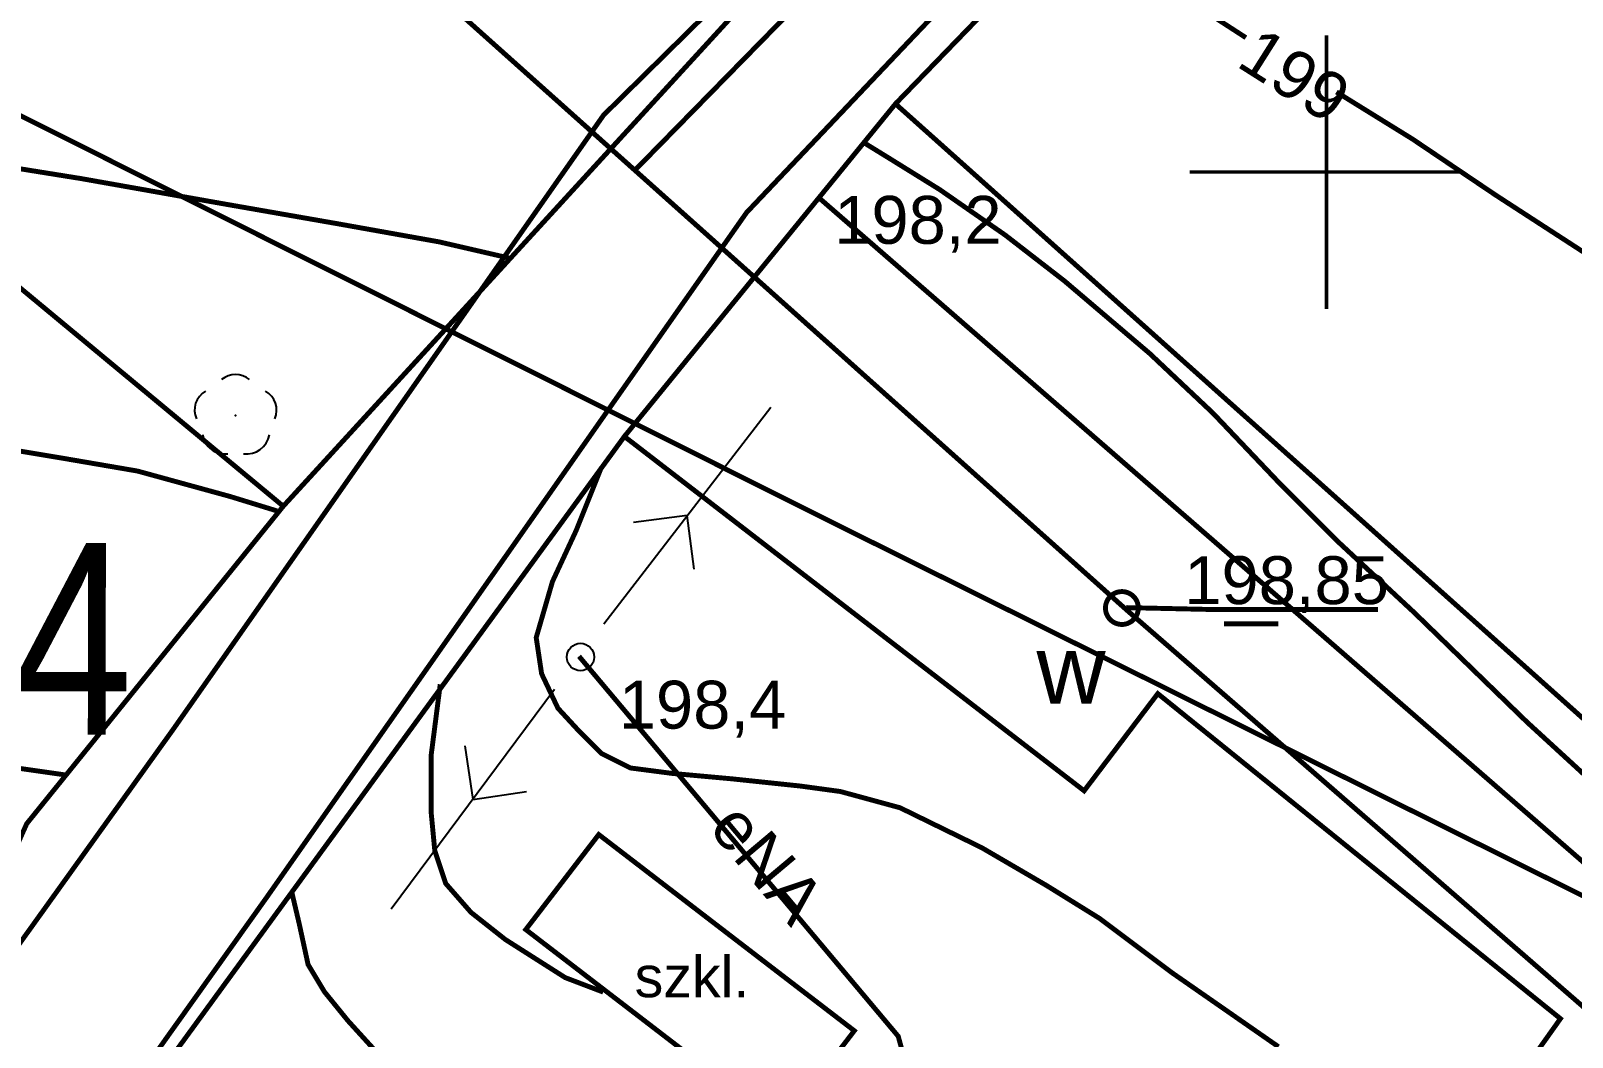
# Model space of a CAD drawing. Extents: x 7572697 to 7573818, y 5546684 to 5547005.
# Drawn here: x 7573226.33 to 7573254.49, y 5546784.19 to 5546802.58 of the extents above; entities that cross this region are included whole.
import ezdxf
from ezdxf.enums import TextEntityAlignment as Align

# ---------------------------------------------------------------- set-up
doc = ezdxf.new("R2010")
doc.units = 0
doc.header["$MEASUREMENT"] = 0
doc.linetypes.add('2', pattern=[1, 0.5, -0.5])
doc.styles.add('STYL_ARIAL', font='Arial', dxfattribs={"oblique": 0.1})

# ---------------------------------------------------------------- blocks, each defined once
blk = doc.blocks.new('516')
at = {"color": 0}
for p, q in [((3.25, 0), (2.55, 0.7)), ((0.75, 0), (5.75, 0)), ((2.55, -0.7), (3.25, 0))]:
    blk.add_line(p, q, dxfattribs=at)
blk = doc.blocks.new('510')
at = {"color": 0}
blk.add_circle((0, 0), 0.25, dxfattribs=at)
blk.add_circle((0, 0), 0.25, dxfattribs=at)
blk = doc.blocks.new('922')
at = {"color": 0}
for centre, radius, start, end in [((0, 0.35), 0.4, 50.114, 129.886), ((-0.35, 0.1), 0.4, 119.8482, 203.5195), ((0.35, 0.1), 0.4, 336.8845, 60.1518), ((-0.2, -0.3), 0.4, 187.477, 278.4788), ((0.2, -0.275), 0.425, 262.6459, 349.6289)]:
    blk.add_arc(centre, radius, start, end, dxfattribs=at)
blk.add_point((0, 0), dxfattribs=at)

msp = doc.modelspace()

# ---------------------------------------------------------------- linework, layer by layer
at = {"color": 5, "const_width": 0.09}
for points in [[(7573237.3646, 5546800.0321), (7573250.8415, 5546813.7794), (7573274.0191, 5546833.7952), (7573297.091, 5546853.5333), (7573317.3846, 5546871.3531)], [(7573199.83, 5546806.53), (7573208.5938, 5546825.7585), (7573246.3501, 5546791.9974), (7573275.3751, 5546766.7692), (7573286.8978, 5546756.7282), (7573305.899, 5546737.356)]]:
    msp.add_lwpolyline(points, dxfattribs=at)
at = {"color": 0, "linetype": '2', "const_width": 0.09}
for points in [[(7573227.0356, 5546781.6916), (7573230.6405, 5546786.7518), (7573237.3874, 5546796.3826), (7573239.4049, 5546799.2599), (7573242.4476, 5546802.468), (7573254.1157, 5546814.7116), (7573255.1873, 5546815.7501), (7573263.1909, 5546822.5962), (7573277.8489, 5546835.0052), (7573290.5422, 5546845.8399), (7573296.6938, 5546851.1646), (7573305.1208, 5546858.487)], [(7573209.0703, 5546765.499), (7573219.3891, 5546772.9404), (7573221.7372, 5546778.7943), (7573222.6434, 5546781.0499), (7573228.9273, 5546789.8142), (7573236.792, 5546801.0392), (7573250.2792, 5546814.3147)], [(7573241.2736, 5546800.1556), (7573241.2726, 5546800.157), (7573241.2716, 5546800.1585), (7573241.2707, 5546800.1599), (7573241.2699, 5546800.1615), (7573241.2691, 5546800.163), (7573241.2683, 5546800.1646), (7573241.2677, 5546800.1662), (7573241.267, 5546800.1678), (7573241.2664, 5546800.1695), (7573241.2659, 5546800.1711), (7573241.2655, 5546800.1728), (7573241.2651, 5546800.1745), (7573241.2647, 5546800.1762), (7573241.2645, 5546800.178), (7573241.2642, 5546800.1797), (7573241.2641, 5546800.1814), (7573241.264, 5546800.1832), (7573241.2639, 5546800.1849), (7573241.264, 5546800.1867), (7573241.2641, 5546800.1884), (7573241.2642, 5546800.1901), (7573241.2644, 5546800.1919), (7573241.2647, 5546800.1936), (7573241.265, 5546800.1953), (7573241.2654, 5546800.197), (7573241.2658, 5546800.1987), (7573241.2663, 5546800.2004), (7573241.2669, 5546800.202), (7573241.2675, 5546800.2037), (7573241.2682, 5546800.2053), (7573241.2689, 5546800.2069), (7573241.2697, 5546800.2084), (7573241.2705, 5546800.2099), (7573241.2714, 5546800.2114), (7573241.2724, 5546800.2129), (7573241.2734, 5546800.2143), (7573241.2744, 5546800.2157), (7573241.2755, 5546800.2171), (7573241.2767, 5546800.2184), (7573241.2778, 5546800.2197), (7573241.2791, 5546800.2209), (7573241.2803, 5546800.2221), (7573241.2817, 5546800.2233), (7573241.283, 5546800.2244), (7573241.2844, 5546800.2254), (7573241.2858, 5546800.2265), (7573241.2873, 5546800.2274), (7573241.2888, 5546800.2283), (7573241.2903, 5546800.2292), (7573241.2919, 5546800.23), (7573241.2934, 5546800.2307), (7573241.295, 5546800.2314), (7573241.2967, 5546800.232), (7573241.2983, 5546800.2326), (7573241.3, 5546800.2331), (7573241.3017, 5546800.2336), (7573241.3034, 5546800.234), (7573241.3051, 5546800.2343), (7573241.3068, 5546800.2346), (7573241.3085, 5546800.2348), (7573241.3103, 5546800.235), (7573241.312, 5546800.2351), (7573241.3138, 5546800.2351), (7573241.3155, 5546800.2351), (7573241.3172, 5546800.235), (7573241.319, 5546800.2349), (7573241.3207, 5546800.2347), (7573241.3224, 5546800.2344), (7573241.3241, 5546800.2341), (7573241.3259, 5546800.2337), (7573241.3275, 5546800.2332), (7573241.3292, 5546800.2327), (7573241.3309, 5546800.2322), (7573241.3325, 5546800.2315), (7573241.3341, 5546800.2309), (7573241.3357, 5546800.2301), (7573241.3372, 5546800.2293), (7573241.3388, 5546800.2285), (7573241.3403, 5546800.2276), (7573241.3417, 5546800.2267), (7573241.3432, 5546800.2257), (7573241.3446, 5546800.2246), (7573241.3459, 5546800.2235), (7573241.3473, 5546800.2224), (7573241.3485, 5546800.2212), (7573241.3498, 5546800.22), (7573241.351, 5546800.2187), (7573241.3521, 5546800.2174), (7573241.3532, 5546800.216), (7573241.3543, 5546800.2147), (7573241.3553, 5546800.2132), (7573241.3562, 5546800.2118), (7573241.3571, 5546800.2103), (7573241.358, 5546800.2088), (7573241.3588, 5546800.2072), (7573241.3595, 5546800.2056), (7573241.3602, 5546800.204), (7573241.3609, 5546800.2024), (7573241.3614, 5546800.2007), (7573241.362, 5546800.1991), (7573241.3624, 5546800.1974), (7573241.3628, 5546800.1957), (7573241.3631, 5546800.194), (7573241.3634, 5546800.1923), (7573241.3636, 5546800.1905), (7573241.3638, 5546800.1888), (7573241.3639, 5546800.187), (7573241.3639, 5546800.1853), (7573241.3639, 5546800.1836), (7573241.3638, 5546800.1818), (7573241.3637, 5546800.1801), (7573241.3635, 5546800.1783), (7573241.3632, 5546800.1766), (7573241.3629, 5546800.1749), (7573241.3625, 5546800.1732), (7573241.3621, 5546800.1715), (7573241.3616, 5546800.1698), (7573241.361, 5546800.1682), (7573241.3604, 5546800.1666), (7573241.3597, 5546800.165), (7573241.359, 5546800.1634), (7573241.3582, 5546800.1618), (7573241.3573, 5546800.1603), (7573241.3564, 5546800.1588), (7573241.3555, 5546800.1573), (7573241.3545, 5546800.1559), (7573241.3535, 5546800.1545), (7573241.3524, 5546800.1531), (7573241.3512, 5546800.1518), (7573241.35, 5546800.1505), (7573241.3488, 5546800.1493), (7573241.3475, 5546800.1481), (7573241.3462, 5546800.1469), (7573241.3449, 5546800.1458), (7573241.3435, 5546800.1448), (7573241.3421, 5546800.1438), (7573241.3406, 5546800.1428), (7573241.3391, 5546800.1419), (7573241.3376, 5546800.1411), (7573241.336, 5546800.1403), (7573241.3345, 5546800.1395), (7573241.3329, 5546800.1388), (7573241.3312, 5546800.1382), (7573241.3296, 5546800.1376), (7573241.3279, 5546800.1371), (7573241.3262, 5546800.1366), (7573241.3245, 5546800.1362), (7573241.3228, 5546800.1359), (7573241.3211, 5546800.1356), (7573241.3194, 5546800.1354), (7573241.3176, 5546800.1352), (7573241.3159, 5546800.1351), (7573241.3141, 5546800.1351), (7573241.3124, 5546800.1351), (7573241.3106, 5546800.1352), (7573241.3089, 5546800.1354), (7573241.3072, 5546800.1356), (7573241.3054, 5546800.1358), (7573241.3037, 5546800.1362), (7573241.302, 5546800.1366), (7573241.3003, 5546800.137), (7573241.2987, 5546800.1375), (7573241.297, 5546800.1381), (7573241.2954, 5546800.1387), (7573241.2938, 5546800.1394), (7573241.2922, 5546800.1401), (7573241.2906, 5546800.1409), (7573241.2891, 5546800.1417), (7573241.2876, 5546800.1426), (7573241.2861, 5546800.1436), (7573241.2847, 5546800.1445), (7573241.2833, 5546800.1456), (7573241.2819, 5546800.1467), (7573241.2806, 5546800.1478), (7573241.2793, 5546800.149), (7573241.2781, 5546800.1502), (7573241.2769, 5546800.1515), (7573241.2758, 5546800.1528), (7573241.2736, 5546800.1556)], [(7573271.543, 5546772.742), (7573271.543, 5546772.742), (7573240.7264, 5546799.5296)], [(7573236.7095, 5546790.8687), (7573236.7085, 5546790.8701), (7573236.7076, 5546790.8716), (7573236.7067, 5546790.8731), (7573236.7058, 5546790.8746), (7573236.705, 5546790.8761), (7573236.7043, 5546790.8777), (7573236.7036, 5546790.8793), (7573236.703, 5546790.8809), (7573236.7024, 5546790.8826), (7573236.7019, 5546790.8843), (7573236.7014, 5546790.8859), (7573236.701, 5546790.8876), (7573236.7007, 5546790.8894), (7573236.7004, 5546790.8911), (7573236.7002, 5546790.8928), (7573236.7, 5546790.8946), (7573236.6999, 5546790.8963), (7573236.6999, 5546790.898), (7573236.6999, 5546790.8998), (7573236.7, 5546790.9015), (7573236.7001, 5546790.9033), (7573236.7003, 5546790.905), (7573236.7006, 5546790.9067), (7573236.7009, 5546790.9084), (7573236.7013, 5546790.9101), (7573236.7018, 5546790.9118), (7573236.7023, 5546790.9135), (7573236.7028, 5546790.9152), (7573236.7034, 5546790.9168), (7573236.7041, 5546790.9184), (7573236.7049, 5546790.92), (7573236.7056, 5546790.9215), (7573236.7065, 5546790.9231), (7573236.7074, 5546790.9246), (7573236.7083, 5546790.926), (7573236.7093, 5546790.9275), (7573236.7104, 5546790.9289), (7573236.7115, 5546790.9302), (7573236.7126, 5546790.9315), (7573236.7138, 5546790.9328), (7573236.715, 5546790.9341), (7573236.7163, 5546790.9353), (7573236.7176, 5546790.9364), (7573236.7189, 5546790.9375), (7573236.7203, 5546790.9386), (7573236.7218, 5546790.9396), (7573236.7232, 5546790.9405), (7573236.7247, 5546790.9414), (7573236.7262, 5546790.9423), (7573236.7278, 5546790.9431), (7573236.7294, 5546790.9438), (7573236.731, 5546790.9445), (7573236.7326, 5546790.9451), (7573236.7342, 5546790.9457), (7573236.7359, 5546790.9462), (7573236.7376, 5546790.9467), (7573236.7393, 5546790.9471), (7573236.741, 5546790.9474), (7573236.7427, 5546790.9477), (7573236.7445, 5546790.9479), (7573236.7462, 5546790.9481), (7573236.7479, 5546790.9482), (7573236.7497, 5546790.9482), (7573236.7514, 5546790.9482), (7573236.7532, 5546790.9481), (7573236.7549, 5546790.948), (7573236.7566, 5546790.9478), (7573236.7584, 5546790.9475), (7573236.7601, 5546790.9472), (7573236.7618, 5546790.9468), (7573236.7635, 5546790.9463), (7573236.7651, 5546790.9458), (7573236.7668, 5546790.9453), (7573236.7684, 5546790.9447), (7573236.77, 5546790.944), (7573236.7716, 5546790.9433), (7573236.7732, 5546790.9425), (7573236.7747, 5546790.9416), (7573236.7762, 5546790.9407), (7573236.7777, 5546790.9398), (7573236.7791, 5546790.9388), (7573236.7805, 5546790.9377), (7573236.7819, 5546790.9367), (7573236.7832, 5546790.9355), (7573236.7845, 5546790.9343), (7573236.7857, 5546790.9331), (7573236.7869, 5546790.9318), (7573236.7881, 5546790.9305), (7573236.7892, 5546790.9292), (7573236.7902, 5546790.9278), (7573236.7912, 5546790.9263), (7573236.7922, 5546790.9249), (7573236.7931, 5546790.9234), (7573236.7939, 5546790.9219), (7573236.7947, 5546790.9203), (7573236.7955, 5546790.9187), (7573236.7962, 5546790.9171), (7573236.7968, 5546790.9155), (7573236.7974, 5546790.9139), (7573236.7979, 5546790.9122), (7573236.7983, 5546790.9105), (7573236.7987, 5546790.9088), (7573236.7991, 5546790.9071), (7573236.7994, 5546790.9054), (7573236.7996, 5546790.9036), (7573236.7997, 5546790.9019), (7573236.7998, 5546790.9002), (7573236.7999, 5546790.8984), (7573236.7999, 5546790.8967), (7573236.7998, 5546790.8949), (7573236.7996, 5546790.8932), (7573236.7994, 5546790.8915), (7573236.7991, 5546790.8897), (7573236.7988, 5546790.888), (7573236.7984, 5546790.8863), (7573236.798, 5546790.8846), (7573236.7975, 5546790.883), (7573236.7969, 5546790.8813), (7573236.7963, 5546790.8797), (7573236.7956, 5546790.8781), (7573236.7949, 5546790.8765), (7573236.7941, 5546790.8749), (7573236.7933, 5546790.8734), (7573236.7924, 5546790.8719), (7573236.7914, 5546790.8704), (7573236.7904, 5546790.869), (7573236.7894, 5546790.8676), (7573236.7883, 5546790.8662), (7573236.7872, 5546790.8649), (7573236.786, 5546790.8636), (7573236.7847, 5546790.8624), (7573236.7835, 5546790.8612), (7573236.7822, 5546790.8601), (7573236.7808, 5546790.8589), (7573236.7794, 5546790.8579), (7573236.778, 5546790.8569), (7573236.7765, 5546790.8559), (7573236.775, 5546790.855), (7573236.7735, 5546790.8542), (7573236.772, 5546790.8534), (7573236.7704, 5546790.8526), (7573236.7688, 5546790.8519), (7573236.7672, 5546790.8513), (7573236.7655, 5546790.8507), (7573236.7638, 5546790.8502), (7573236.7622, 5546790.8498), (7573236.7605, 5546790.8494), (7573236.7587, 5546790.849), (7573236.757, 5546790.8487), (7573236.7553, 5546790.8485), (7573236.7536, 5546790.8484), (7573236.7518, 5546790.8483), (7573236.7501, 5546790.8482), (7573236.7483, 5546790.8483), (7573236.7466, 5546790.8483), (7573236.7448, 5546790.8485), (7573236.7431, 5546790.8487), (7573236.7414, 5546790.849), (7573236.7397, 5546790.8493), (7573236.738, 5546790.8497), (7573236.7363, 5546790.8501), (7573236.7346, 5546790.8506), (7573236.733, 5546790.8512), (7573236.7313, 5546790.8518), (7573236.7297, 5546790.8525), (7573236.7281, 5546790.8532), (7573236.7266, 5546790.854), (7573236.725, 5546790.8548), (7573236.7235, 5546790.8557), (7573236.7221, 5546790.8567), (7573236.7206, 5546790.8577), (7573236.7192, 5546790.8587), (7573236.7179, 5546790.8598), (7573236.7166, 5546790.8609), (7573236.7153, 5546790.8621), (7573236.714, 5546790.8634), (7573236.7128, 5546790.8646), (7573236.7117, 5546790.8659), (7573236.7095, 5546790.8687)]]:
    msp.add_lwpolyline(points, dxfattribs=at)
at = {"color": 3, "const_width": 0.09}
for points in [[(7573346.8881, 5546841.5758), (7573334.66, 5546830.821), (7573331.858, 5546828.657), (7573320.077, 5546818.23), (7573308.858, 5546808.199), (7573297.224, 5546797.972), (7573284.58, 5546786.715), (7573272.764, 5546774.675), (7573256.866, 5546788.067), (7573242.125, 5546801.246), (7573237.173, 5546795.169)], [(7573230.941, 5546793.895), (7573240.361, 5546804.177), (7573224.226, 5546820.096)], [(7573255.2, 5546814.749), (7573242.125, 5546801.246)], [(7573215.5785, 5546806.6441), (7573230.941, 5546793.895)], [(7573242.906, 5546768.518), (7573254.272, 5546784.533), (7573246.917, 5546790.471), (7573245.571, 5546788.696), (7573237.173, 5546795.169), (7573227.276, 5546781.607), (7573242.906, 5546768.518)], [(7573230.941, 5546793.895), (7573226.255, 5546788.095), (7573219.349, 5546772.631)]]:
    msp.add_lwpolyline(points, dxfattribs=at)
at = {"color": 0}
for points, const_width in [([(7573276.6913, 5546772.7354), (7573270.6059, 5546778.8539), (7573240.8667, 5546793.6507), (7573223.219, 5546802.4944), (7573213.0391, 5546805.2593), (7573209.831, 5546804.8294)], 0.09), ([(7573246.019, 5546791.8577), (7573246.0129, 5546791.8663), (7573246.0072, 5546791.875), (7573246.0018, 5546791.884), (7573245.9967, 5546791.8931), (7573245.9919, 5546791.9025), (7573245.9874, 5546791.9119), (7573245.9833, 5546791.9216), (7573245.9795, 5546791.9313), (7573245.976, 5546791.9412), (7573245.9729, 5546791.9512), (7573245.9702, 5546791.9613), (7573245.9678, 5546791.9715), (7573245.9658, 5546791.9818), (7573245.9641, 5546791.9921), (7573245.9628, 5546792.0025), (7573245.9618, 5546792.0129), (7573245.9612, 5546792.0234), (7573245.961, 5546792.0338), (7573245.9611, 5546792.0443), (7573245.9617, 5546792.0548), (7573245.9625, 5546792.0652), (7573245.9638, 5546792.0756), (7573245.9654, 5546792.086), (7573245.9673, 5546792.0962), (7573245.9696, 5546792.1065), (7573245.9723, 5546792.1166), (7573245.9753, 5546792.1266), (7573245.9787, 5546792.1365), (7573245.9824, 5546792.1463), (7573245.9865, 5546792.156), (7573245.9909, 5546792.1655), (7573245.9956, 5546792.1748), (7573246.0006, 5546792.184), (7573246.006, 5546792.193), (7573246.0116, 5546792.2018), (7573246.0176, 5546792.2104), (7573246.0239, 5546792.2188), (7573246.0304, 5546792.227), (7573246.0373, 5546792.2349), (7573246.0444, 5546792.2426), (7573246.0518, 5546792.25), (7573246.0594, 5546792.2572), (7573246.0673, 5546792.2641), (7573246.0754, 5546792.2707), (7573246.0837, 5546792.277), (7573246.0923, 5546792.2831), (7573246.101, 5546792.2888), (7573246.11, 5546792.2942), (7573246.1191, 5546792.2993), (7573246.1285, 5546792.3041), (7573246.1379, 5546792.3086), (7573246.1476, 5546792.3127), (7573246.1573, 5546792.3165), (7573246.1672, 5546792.32), (7573246.1772, 5546792.3231), (7573246.1873, 5546792.3258), (7573246.1975, 5546792.3282), (7573246.2078, 5546792.3302), (7573246.2181, 5546792.3319), (7573246.2285, 5546792.3332), (7573246.2389, 5546792.3342), (7573246.2494, 5546792.3348), (7573246.2598, 5546792.335), (7573246.2703, 5546792.3349), (7573246.2808, 5546792.3343), (7573246.2912, 5546792.3335), (7573246.3016, 5546792.3322), (7573246.312, 5546792.3306), (7573246.3222, 5546792.3287), (7573246.3325, 5546792.3264), (7573246.3426, 5546792.3237), (7573246.3526, 5546792.3207), (7573246.3625, 5546792.3173), (7573246.3723, 5546792.3136), (7573246.382, 5546792.3095), (7573246.3915, 5546792.3051), (7573246.4008, 5546792.3004), (7573246.41, 5546792.2954), (7573246.419, 5546792.29), (7573246.4278, 5546792.2844), (7573246.4364, 5546792.2784), (7573246.4448, 5546792.2721), (7573246.453, 5546792.2656), (7573246.4609, 5546792.2587), (7573246.4686, 5546792.2516), (7573246.476, 5546792.2442), (7573246.4832, 5546792.2366), (7573246.4901, 5546792.2287), (7573246.4967, 5546792.2206), (7573246.503, 5546792.2123), (7573246.5091, 5546792.2037), (7573246.5148, 5546792.195), (7573246.5202, 5546792.186), (7573246.5253, 5546792.1769), (7573246.5301, 5546792.1675), (7573246.5346, 5546792.1581), (7573246.5387, 5546792.1484), (7573246.5425, 5546792.1387), (7573246.546, 5546792.1288), (7573246.5491, 5546792.1188), (7573246.5518, 5546792.1087), (7573246.5542, 5546792.0985), (7573246.5562, 5546792.0882), (7573246.5579, 5546792.0779), (7573246.5592, 5546792.0675), (7573246.5602, 5546792.0571), (7573246.5608, 5546792.0466), (7573246.561, 5546792.0362), (7573246.5609, 5546792.0257), (7573246.5603, 5546792.0152), (7573246.5595, 5546792.0048), (7573246.5582, 5546791.9944), (7573246.5566, 5546791.984), (7573246.5547, 5546791.9738), (7573246.5524, 5546791.9635), (7573246.5497, 5546791.9534), (7573246.5467, 5546791.9434), (7573246.5433, 5546791.9335), (7573246.5396, 5546791.9237), (7573246.5355, 5546791.914), (7573246.5311, 5546791.9045), (7573246.5264, 5546791.8952), (7573246.5214, 5546791.886), (7573246.516, 5546791.877), (7573246.5104, 5546791.8682), (7573246.5044, 5546791.8596), (7573246.4981, 5546791.8512), (7573246.4916, 5546791.843), (7573246.4847, 5546791.8351), (7573246.4776, 5546791.8274), (7573246.4702, 5546791.82), (7573246.4626, 5546791.8128), (7573246.4547, 5546791.8059), (7573246.4466, 5546791.7993), (7573246.4383, 5546791.793), (7573246.4297, 5546791.7869), (7573246.421, 5546791.7812), (7573246.412, 5546791.7758), (7573246.4029, 5546791.7707), (7573246.3935, 5546791.7659), (7573246.3841, 5546791.7614), (7573246.3744, 5546791.7573), (7573246.3647, 5546791.7535), (7573246.3548, 5546791.75), (7573246.3448, 5546791.7469), (7573246.3347, 5546791.7442), (7573246.3245, 5546791.7418), (7573246.3142, 5546791.7398), (7573246.3039, 5546791.7381), (7573246.2935, 5546791.7368), (7573246.2831, 5546791.7358), (7573246.2726, 5546791.7352), (7573246.2622, 5546791.735), (7573246.2517, 5546791.7351), (7573246.2412, 5546791.7357), (7573246.2308, 5546791.7365), (7573246.2204, 5546791.7378), (7573246.21, 5546791.7394), (7573246.1998, 5546791.7413), (7573246.1895, 5546791.7436), (7573246.1794, 5546791.7463), (7573246.1694, 5546791.7493), (7573246.1595, 5546791.7527), (7573246.1497, 5546791.7564), (7573246.14, 5546791.7605), (7573246.1305, 5546791.7649), (7573246.1212, 5546791.7696), (7573246.112, 5546791.7746), (7573246.103, 5546791.78), (7573246.0942, 5546791.7856), (7573246.0856, 5546791.7916), (7573246.0772, 5546791.7979), (7573246.069, 5546791.8044), (7573246.0611, 5546791.8113), (7573246.0534, 5546791.8184), (7573246.046, 5546791.8258), (7573246.0388, 5546791.8334), (7573246.0319, 5546791.8413), (7573246.019, 5546791.8577)], 0.09), ([(7573246.019, 5546791.8577), (7573246.0129, 5546791.8663), (7573246.0072, 5546791.875), (7573246.0018, 5546791.884), (7573245.9967, 5546791.8931), (7573245.9919, 5546791.9025), (7573245.9874, 5546791.9119), (7573245.9833, 5546791.9216), (7573245.9795, 5546791.9313), (7573245.976, 5546791.9412), (7573245.9729, 5546791.9512), (7573245.9702, 5546791.9613), (7573245.9678, 5546791.9715), (7573245.9658, 5546791.9818), (7573245.9641, 5546791.9921), (7573245.9628, 5546792.0025), (7573245.9618, 5546792.0129), (7573245.9612, 5546792.0234), (7573245.961, 5546792.0338), (7573245.9611, 5546792.0443), (7573245.9617, 5546792.0548), (7573245.9625, 5546792.0652), (7573245.9638, 5546792.0756), (7573245.9654, 5546792.086), (7573245.9673, 5546792.0962), (7573245.9696, 5546792.1065), (7573245.9723, 5546792.1166), (7573245.9753, 5546792.1266), (7573245.9787, 5546792.1365), (7573245.9824, 5546792.1463), (7573245.9865, 5546792.156), (7573245.9909, 5546792.1655), (7573245.9956, 5546792.1748), (7573246.0006, 5546792.184), (7573246.006, 5546792.193), (7573246.0116, 5546792.2018), (7573246.0176, 5546792.2104), (7573246.0239, 5546792.2188), (7573246.0304, 5546792.227), (7573246.0373, 5546792.2349), (7573246.0444, 5546792.2426), (7573246.0518, 5546792.25), (7573246.0594, 5546792.2572), (7573246.0673, 5546792.2641), (7573246.0754, 5546792.2707), (7573246.0837, 5546792.277), (7573246.0923, 5546792.2831), (7573246.101, 5546792.2888), (7573246.11, 5546792.2942), (7573246.1191, 5546792.2993), (7573246.1285, 5546792.3041), (7573246.1379, 5546792.3086), (7573246.1476, 5546792.3127), (7573246.1573, 5546792.3165), (7573246.1672, 5546792.32), (7573246.1772, 5546792.3231), (7573246.1873, 5546792.3258), (7573246.1975, 5546792.3282), (7573246.2078, 5546792.3302), (7573246.2181, 5546792.3319), (7573246.2285, 5546792.3332), (7573246.2389, 5546792.3342), (7573246.2494, 5546792.3348), (7573246.2598, 5546792.335), (7573246.2703, 5546792.3349), (7573246.2808, 5546792.3343), (7573246.2912, 5546792.3335), (7573246.3016, 5546792.3322), (7573246.312, 5546792.3306), (7573246.3222, 5546792.3287), (7573246.3325, 5546792.3264), (7573246.3426, 5546792.3237), (7573246.3526, 5546792.3207), (7573246.3625, 5546792.3173), (7573246.3723, 5546792.3136), (7573246.382, 5546792.3095), (7573246.3915, 5546792.3051), (7573246.4008, 5546792.3004), (7573246.41, 5546792.2954), (7573246.419, 5546792.29), (7573246.4278, 5546792.2844), (7573246.4364, 5546792.2784), (7573246.4448, 5546792.2721), (7573246.453, 5546792.2656), (7573246.4609, 5546792.2587), (7573246.4686, 5546792.2516), (7573246.476, 5546792.2442), (7573246.4832, 5546792.2366), (7573246.4901, 5546792.2287), (7573246.4967, 5546792.2206), (7573246.503, 5546792.2123), (7573246.5091, 5546792.2037), (7573246.5148, 5546792.195), (7573246.5202, 5546792.186), (7573246.5253, 5546792.1769), (7573246.5301, 5546792.1675), (7573246.5346, 5546792.1581), (7573246.5387, 5546792.1484), (7573246.5425, 5546792.1387), (7573246.546, 5546792.1288), (7573246.5491, 5546792.1188), (7573246.5518, 5546792.1087), (7573246.5542, 5546792.0985), (7573246.5562, 5546792.0882), (7573246.5579, 5546792.0779), (7573246.5592, 5546792.0675), (7573246.5602, 5546792.0571), (7573246.5608, 5546792.0466), (7573246.561, 5546792.0362), (7573246.5609, 5546792.0257), (7573246.5603, 5546792.0152), (7573246.5595, 5546792.0048), (7573246.5582, 5546791.9944), (7573246.5566, 5546791.984), (7573246.5547, 5546791.9738), (7573246.5524, 5546791.9635), (7573246.5497, 5546791.9534), (7573246.5467, 5546791.9434), (7573246.5433, 5546791.9335), (7573246.5396, 5546791.9237), (7573246.5355, 5546791.914), (7573246.5311, 5546791.9045), (7573246.5264, 5546791.8952), (7573246.5214, 5546791.886), (7573246.516, 5546791.877), (7573246.5104, 5546791.8682), (7573246.5044, 5546791.8596), (7573246.4981, 5546791.8512), (7573246.4916, 5546791.843), (7573246.4847, 5546791.8351), (7573246.4776, 5546791.8274), (7573246.4702, 5546791.82), (7573246.4626, 5546791.8128), (7573246.4547, 5546791.8059), (7573246.4466, 5546791.7993), (7573246.4383, 5546791.793), (7573246.4297, 5546791.7869), (7573246.421, 5546791.7812), (7573246.412, 5546791.7758), (7573246.4029, 5546791.7707), (7573246.3935, 5546791.7659), (7573246.3841, 5546791.7614), (7573246.3744, 5546791.7573), (7573246.3647, 5546791.7535), (7573246.3548, 5546791.75), (7573246.3448, 5546791.7469), (7573246.3347, 5546791.7442), (7573246.3245, 5546791.7418), (7573246.3142, 5546791.7398), (7573246.3039, 5546791.7381), (7573246.2935, 5546791.7368), (7573246.2831, 5546791.7358), (7573246.2726, 5546791.7352), (7573246.2622, 5546791.735), (7573246.2517, 5546791.7351), (7573246.2412, 5546791.7357), (7573246.2308, 5546791.7365), (7573246.2204, 5546791.7378), (7573246.21, 5546791.7394), (7573246.1998, 5546791.7413), (7573246.1895, 5546791.7436), (7573246.1794, 5546791.7463), (7573246.1694, 5546791.7493), (7573246.1595, 5546791.7527), (7573246.1497, 5546791.7564), (7573246.14, 5546791.7605), (7573246.1305, 5546791.7649), (7573246.1212, 5546791.7696), (7573246.112, 5546791.7746), (7573246.103, 5546791.78), (7573246.0942, 5546791.7856), (7573246.0856, 5546791.7916), (7573246.0772, 5546791.7979), (7573246.069, 5546791.8044), (7573246.0611, 5546791.8113), (7573246.0534, 5546791.8184), (7573246.046, 5546791.8258), (7573246.0388, 5546791.8334), (7573246.0319, 5546791.8413), (7573246.019, 5546791.8577)], 0.065), ([(7573250.9397, 5546792.0095), (7573247.8308, 5546792.0095), (7573246.3426, 5546792.0426)], 0.09), ([(7573248.1285, 5546791.745), (7573249.1207, 5546791.745)], 0.09), ([(7573241.373, 5546784.312), (7573240.04, 5546782.576), (7573235.3714, 5546786.1608), (7573236.7044, 5546787.8968), (7573241.373, 5546784.312)], 0.09)]:
    msp.add_lwpolyline(points, dxfattribs=dict(at, const_width=const_width))
at = {"color": 37, "const_width": 0.09}
for points in [[(7573245.2852, 5546804.5053), (7573246.8396, 5546803.5462), (7573248.5263, 5546802.4548)], [(7573250.18, 5546801.4626), (7573251.5691, 5546800.6027), (7573253.0904, 5546799.5774), (7573254.3141, 5546798.7837), (7573255.3658, 5546798.1024), (7573256.4242, 5546797.0441), (7573257.6479, 5546795.9526), (7573259.1362, 5546794.4644), (7573260.6244, 5546793.0422), (7573261.782, 5546791.9839), (7573263.3695, 5546790.661), (7573264.4609, 5546789.7349), (7573265.2216, 5546789.1396)], [(7573208.852, 5546799.3856), (7573210.7702, 5546799.7825), (7573212.6223, 5546800.2124), (7573214.309, 5546800.7085), (7573216.1611, 5546801.0062), (7573217.8478, 5546801.1054), (7573220.1629, 5546801.0062), (7573222.2465, 5546800.7416), (7573224.5616, 5546800.3116), (7573227.2406, 5546799.8817), (7573229.8533, 5546799.4187), (7573231.9369, 5546799.0549), (7573233.789, 5546798.7241), (7573235.0788, 5546798.4265)], [(7573273.0069, 5546774.8719), (7573270.8241, 5546775.831), (7573268.7074, 5546777.0216), (7573267.2853, 5546777.8815), (7573265.6978, 5546779.1052), (7573264.0772, 5546780.5274), (7573262.159, 5546782.181), (7573260.7368, 5546783.3386), (7573259.6785, 5546784.3308), (7573256.0736, 5546787.7373), (7573253.6592, 5546789.9532), (7573251.5955, 5546791.9574), (7573250.1733, 5546793.2803), (7573249.1812, 5546794.2725), (7573247.9244, 5546795.5954), (7573246.7668, 5546796.6868), (7573245.2124, 5546798.0097), (7573244.1276, 5546798.8498), (7573242.937, 5546799.6766), (7573241.9779, 5546800.2719), (7573241.5479, 5546800.5365)], [(7573208.7396, 5546793.6441), (7573210.1287, 5546793.4457), (7573211.2862, 5546793.2803), (7573212.5099, 5546793.0819), (7573213.7667, 5546793.0488), (7573215.1227, 5546793.2142), (7573216.3464, 5546793.4126), (7573218, 5546793.7433), (7573219.2568, 5546794.0079), (7573220.8112, 5546794.4048), (7573222.1341, 5546794.7355), (7573223.2917, 5546794.9009), (7573224.6477, 5546795.0001), (7573225.9375, 5546794.9339), (7573226.9297, 5546794.7686), (7573228.2791, 5546794.5371), (7573229.9658, 5546794.074), (7573230.8257, 5546793.8095)], [(7573236.7524, 5546794.6032), (7573236.2894, 5546793.4456), (7573235.8594, 5546792.5196), (7573235.5618, 5546791.4943), (7573235.661, 5546790.8329), (7573235.9586, 5546790.2045), (7573236.3555, 5546789.7746), (7573236.7524, 5546789.3777), (7573237.2816, 5546789.1131), (7573238.0422, 5546789.0139), (7573239.1337, 5546788.9147), (7573240.3904, 5546788.7824), (7573241.118, 5546788.6831), (7573242.2094, 5546788.3855), (7573243.6977, 5546787.6579), (7573244.8883, 5546786.9634), (7573245.8475, 5546786.368), (7573247.1704, 5546785.3759), (7573249.1217, 5546784.0199)], [(7573236.7855, 5546785.0187), (7573236.091, 5546785.2833), (7573234.9996, 5546785.9778), (7573234.3712, 5546786.4739), (7573233.9082, 5546787.0031), (7573233.7097, 5546787.5984), (7573233.6436, 5546788.2929), (7573233.6436, 5546789.3513), (7573233.8089, 5546790.6411)], [(7573208.8388, 5546788.584), (7573211.4185, 5546788.8155), (7573213.2375, 5546788.9809), (7573215.0234, 5546789.1132), (7573217.3716, 5546789.2455), (7573219.6867, 5546789.3447), (7573221.8034, 5546789.3447), (7573223.8539, 5546789.2785), (7573225.0115, 5546789.2124), (7573226.0698, 5546789.1132), (7573226.9958, 5546788.9809)], [(7573231.0969, 5546786.8443), (7573231.2292, 5546786.2821), (7573231.3946, 5546785.5214), (7573231.6922, 5546785.0253), (7573232.1222, 5546784.4961), (7573233.4451, 5546783.0409), (7573234.4042, 5546782.2141), (7573235.8594, 5546781.1888), (7573237.3146, 5546780.362), (7573239.1336, 5546779.5021), (7573240.7542, 5546778.7084), (7573241.9118, 5546778.0469), (7573242.7386, 5546777.4847)]]:
    msp.add_lwpolyline(points, dxfattribs=at)
at = {"color": 1}
for points, const_width in [([(7573250, 5546797.5), (7573250, 5546802.5)], 0.065), ([(7573250, 5546797.5), (7573250, 5546802.5)], 0.065), ([(7573250, 5546797.5), (7573250, 5546802.5)], 0.065), ([(7573247.5, 5546800), (7573252.5, 5546800)], 0.065), ([(7573247.5, 5546800), (7573252.5, 5546800)], 0.065), ([(7573247.5, 5546800), (7573252.5, 5546800)], 0.065), ([(7573236.344, 5546791.153), (7573242.1754, 5546784.211), (7573243.6306, 5546778.8531)], 0.09)]:
    msp.add_lwpolyline(points, dxfattribs=dict(at, const_width=const_width))

# ---------------------------------------------------------------- block references
at = {"color": 0}
for name, p in [('922', (7573230.07, 5546795.55)), ('510', (7573236.37, 5546791.14, 198.46))]:
    msp.add_blockref(name, p, dxfattribs=at)
for rotation in [52.41397000000001, 233.43425]:
    msp.add_blockref('516', (7573236.34, 5546791.15, 198.46), dxfattribs=dict(at, rotation=rotation))

# ---------------------------------------------------------------- texts
at = {"color": 0, "style": 'STYL_ARIAL'}
for s, rotation, p in [('199', 327.6526, (7573248.7931, 5546802.6867)), ('eNA', 310.0303, (7573239.362, 5546788.5682))]:
    msp.add_text(s, height=0.875, rotation=rotation, dxfattribs=at).set_placement(p, align=Align.TOP_LEFT)
for s, height, p in [('198,2', 0.875, (7573241.0055, 5546799.5637)), ('198,85', 0.875, (7573247.4009, 5546792.9814)), ('w', 1.25, (7573244.7014, 5546791.5405)), ('198,4', 0.875, (7573237.07, 5546790.7068)), ('szkl.', 0.75, (7573237.3595, 5546785.6743))]:
    msp.add_text(s, height=height, dxfattribs=at).set_placement(p, align=Align.TOP_LEFT)
at = {"linetype": 'ByBlock', "style": 'STYL_ARIAL', "oblique": 0.1, "width": 0.8}
msp.add_text('Otw. 7/02/14', height=3.5, dxfattribs=at).set_placement((7573206.0123, 5546789.7229))

doc.saveas('drawing.dxf')
